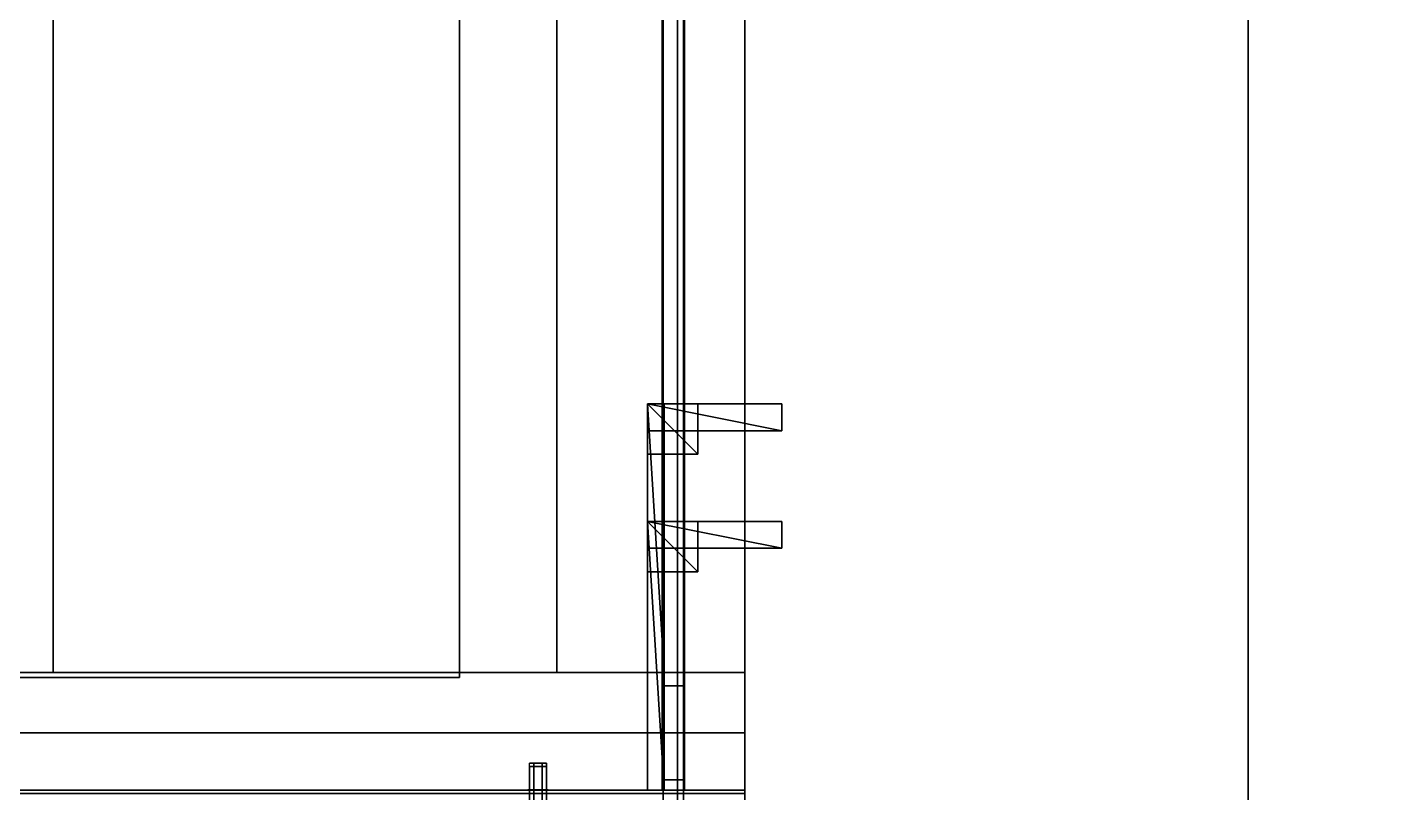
# Model space of a CAD drawing. Extents: x 0 to 4068, y -4475 to 0.
# Drawn here: x 1939.2 to 2343.7, y -2110.3 to -1882.3 of the extents above; entities that cross this region are included whole.
import ezdxf

# ---------------------------------------------------------------- set-up
doc = ezdxf.new("R2010")
doc.units = 0
for name, color, linetype in [('LAYER0', 7, 'CONTINUOUS'), ('LAYER11', 7, 'CONTINUOUS'), ('LAYER12', 7, 'CONTINUOUS'), ('LAYER15', 7, 'CONTINUOUS'), ('LAYER152', 7, 'CONTINUOUS'), ('LAYER153', 7, 'CONTINUOUS'), ('LAYER154', 7, 'CONTINUOUS'), ('LAYER156', 7, 'CONTINUOUS'), ('LAYER157', 7, 'CONTINUOUS'), ('LAYER17', 7, 'CONTINUOUS'), ('LAYER18', 45, 'CONTINUOUS'), ('LAYER19', 45, 'CONTINUOUS'), ('LAYER20', 45, 'CONTINUOUS'), ('LAYER21', 45, 'CONTINUOUS'), ('LAYER219', 19, 'CONTINUOUS'), ('LAYER22', 45, 'CONTINUOUS'), ('LAYER23', 45, 'CONTINUOUS'), ('LAYER24', 2, 'CONTINUOUS'), ('LAYER25', 37, 'CONTINUOUS'), ('LAYER26', 37, 'CONTINUOUS'), ('LAYER27', 37, 'CONTINUOUS'), ('LAYER28', 37, 'CONTINUOUS'), ('LAYER29', 37, 'CONTINUOUS'), ('LAYER30', 37, 'CONTINUOUS'), ('LAYER31', 45, 'CONTINUOUS'), ('LAYER34', 45, 'CONTINUOUS'), ('LAYER35', 45, 'CONTINUOUS'), ('LAYER36', 45, 'CONTINUOUS'), ('LAYER37', 45, 'CONTINUOUS'), ('LAYER38', 45, 'CONTINUOUS'), ('LAYER39', 45, 'CONTINUOUS'), ('LAYER40', 45, 'CONTINUOUS'), ('LAYER41', 45, 'CONTINUOUS'), ('LAYER42', 45, 'CONTINUOUS'), ('LAYER43', 45, 'CONTINUOUS'), ('LAYER44', 45, 'CONTINUOUS'), ('LAYER46', 45, 'CONTINUOUS'), ('LAYER47', 45, 'CONTINUOUS'), ('LAYER48', 45, 'CONTINUOUS'), ('LAYER49', 45, 'CONTINUOUS'), ('LAYER5', 7, 'CONTINUOUS'), ('LAYER52', 45, 'CONTINUOUS'), ('LAYER53', 45, 'CONTINUOUS'), ('LAYER54', 45, 'CONTINUOUS'), ('LAYER55', 254, 'CONTINUOUS'), ('LAYER6', 7, 'CONTINUOUS'), ('LAYER7', 7, 'CONTINUOUS'), ('LAYER9', 7, 'CONTINUOUS')]:
    doc.layers.add(name, color=color, linetype=linetype)

msp = doc.modelspace()

# ---------------------------------------------------------------- linework, layer by layer
at = {"layer": 'LAYER0', "invisible_edges": 1}
for points in [[(4068, 0), (0, -4475), (0, 0), (4068, 0)], [(0, -4475), (4068, 0), (4068, -4475), (0, -4475)]]:
    msp.add_3dface(points, dxfattribs=at)
at = {"layer": 'LAYER11', "invisible_edges": 1}
for points in [[(2153, -150, 2415), (2303, -2754, 2415), (2303, 0, 2415), (2153, -150, 2415)], [(2303, -2754, 2415), (2153, -150, 2415), (2153, -2886, 2415), (2303, -2754, 2415)]]:
    msp.add_3dface(points, dxfattribs=at)
at = {"layer": 'LAYER12'}
for points, invisible_edges in [([(2153, -2886, 873), (2068, -2076, 873), (2153, -150, 873), (2153, -2886, 873)], 3), ([(2068, -1329, 873), (2153, -150, 873), (2068, -2076, 873), (2068, -1329, 873)], 3), ([(2133, -170, 927), (2153, -150, 927), (2133, -2886, 927), (2133, -170, 927)], 3), ([(2133, -2886, 927), (2153, -150, 927), (2153, -2886, 927), (2133, -2886, 927)], 1), ([(1567, -2886, 873), (1627.02, -2076, 873), (2153, -2886, 873), (1567, -2886, 873)], 3), ([(2153, -2886, 873), (1627.02, -2076, 873), (2068, -2076, 873), (2153, -2886, 873)], 5)]:
    msp.add_3dface(points, dxfattribs=dict(at, invisible_edges=invisible_edges))
at = {"layer": 'LAYER15', "invisible_edges": 1}
for points in [[(2153, -150, 873), (2153, -2886, 927), (2153, -2886, 873), (2153, -150, 873)], [(2153, -2886, 927), (2153, -150, 873), (2153, -150, 927), (2153, -2886, 927)], [(2153, -150, 927), (2153, -2886, 1007), (2153, -2886, 927), (2153, -150, 927)], [(2153, -2886, 1007), (2153, -150, 927), (2153, -150, 1007), (2153, -2886, 1007)]]:
    msp.add_3dface(points, dxfattribs=at)
at = {"layer": 'LAYER152', "invisible_edges": 1}
for points in [[(2097, -1330.5, 233), (1947, -2074.5, 233), (2097, -2074.5, 233), (2097, -1330.5, 233)], [(1947, -2074.5, 233), (2097, -1330.5, 233), (1947, -1330.5, 233), (1947, -2074.5, 233)], [(2097, -1330.5, 215), (1947, -2074.5, 215), (2097, -2074.5, 215), (2097, -1330.5, 215)], [(1947, -2074.5, 215), (2097, -1330.5, 215), (1947, -1330.5, 215), (1947, -2074.5, 215)], [(2097, -1330.5, 251), (1947, -2074.5, 251), (2097, -2074.5, 251), (2097, -1330.5, 251)], [(1947, -2074.5, 251), (2097, -1330.5, 251), (1947, -1330.5, 251), (1947, -2074.5, 251)]]:
    msp.add_3dface(points, dxfattribs=at)
at = {"layer": 'LAYER153', "invisible_edges": 1}
for points in [[(2097, -2074.5, 215), (1947, -2074.5, 233), (1947, -2074.5, 215), (2097, -2074.5, 215)], [(1947, -2074.5, 233), (2097, -2074.5, 215), (2097, -2074.5, 233), (1947, -2074.5, 233)], [(2097, -2074.5, 197), (1947, -2074.5, 215), (1947, -2074.5, 197), (2097, -2074.5, 197)], [(1947, -2074.5, 215), (2097, -2074.5, 197), (2097, -2074.5, 215), (1947, -2074.5, 215)], [(2097, -2074.5, 233), (1947, -2074.5, 251), (1947, -2074.5, 233), (2097, -2074.5, 233)], [(1947, -2074.5, 251), (2097, -2074.5, 233), (2097, -2074.5, 251), (1947, -2074.5, 251)]]:
    msp.add_3dface(points, dxfattribs=at)
at = {"layer": 'LAYER154', "invisible_edges": 1}
for points in [[(1947, -1330.5, 215), (1947, -2074.5, 233), (1947, -1330.5, 233), (1947, -1330.5, 215)], [(1947, -2074.5, 233), (1947, -1330.5, 215), (1947, -2074.5, 215), (1947, -2074.5, 233)], [(1947, -1330.5, 197), (1947, -2074.5, 215), (1947, -1330.5, 215), (1947, -1330.5, 197)], [(1947, -2074.5, 215), (1947, -1330.5, 197), (1947, -2074.5, 197), (1947, -2074.5, 215)], [(1947, -1330.5, 233), (1947, -2074.5, 251), (1947, -1330.5, 251), (1947, -1330.5, 233)], [(1947, -2074.5, 251), (1947, -1330.5, 233), (1947, -2074.5, 233), (1947, -2074.5, 251)]]:
    msp.add_3dface(points, dxfattribs=at)
at = {"layer": 'LAYER156', "invisible_edges": 1}
for points in [[(2097, -2074.5, 215), (2097, -1330.5, 233), (2097, -2074.5, 233), (2097, -2074.5, 215)], [(2097, -1330.5, 233), (2097, -2074.5, 215), (2097, -1330.5, 215), (2097, -1330.5, 233)], [(2097, -2074.5, 197), (2097, -1330.5, 215), (2097, -2074.5, 215), (2097, -2074.5, 197)], [(2097, -1330.5, 215), (2097, -2074.5, 197), (2097, -1330.5, 197), (2097, -1330.5, 215)], [(2097, -2074.5, 233), (2097, -1330.5, 251), (2097, -2074.5, 251), (2097, -2074.5, 233)], [(2097, -1330.5, 251), (2097, -2074.5, 233), (2097, -1330.5, 233), (2097, -1330.5, 251)]]:
    msp.add_3dface(points, dxfattribs=at)
at = {"layer": 'LAYER157', "invisible_edges": 1}
for points in [[(1947, -1330.5, 215), (2097, -2074.5, 215), (1947, -2074.5, 215), (1947, -1330.5, 215)], [(2097, -2074.5, 215), (1947, -1330.5, 215), (2097, -1330.5, 215), (2097, -2074.5, 215)], [(1947, -1330.5, 197), (2097, -2074.5, 197), (1947, -2074.5, 197), (1947, -1330.5, 197)], [(2097, -2074.5, 197), (1947, -1330.5, 197), (2097, -1330.5, 197), (2097, -2074.5, 197)], [(1947, -1330.5, 233), (2097, -2074.5, 233), (1947, -2074.5, 233), (1947, -1330.5, 233)], [(2097, -2074.5, 233), (1947, -1330.5, 233), (2097, -1330.5, 233), (2097, -2074.5, 233)]]:
    msp.add_3dface(points, dxfattribs=at)
at = {"layer": 'LAYER17'}
for points, invisible_edges in [([(2153, -150, 927), (2133, -170, 927), (2153, -2886, 927), (2153, -150, 927)], 3), ([(2153, -150, 1007), (2133, -170, 1007), (2153, -2886, 1007), (2153, -150, 1007)], 3), ([(2133, -753, 927), (2153, -2886, 927), (2133, -170, 927), (2133, -753, 927)], 3), ([(2153, -2886, 1007), (2133, -170, 1007), (2133, -2886, 1007), (2153, -2886, 1007)], 1), ([(2068, -1329, 927), (2153, -2886, 927), (2133, -753, 927), (2068, -1329, 927)], 7), ([(2068, -2076, 927), (2153, -2886, 927), (2068, -1329, 927), (2068, -2076, 927)], 3), ([(1627.02, -2076, 927), (1567, -2886, 927), (2153, -2886, 927), (1627.02, -2076, 927)], 5), ([(1627.02, -2076, 927), (2153, -2886, 927), (2068, -2076, 927), (1627.02, -2076, 927)], 3)]:
    msp.add_3dface(points, dxfattribs=dict(at, invisible_edges=invisible_edges))
at = {"layer": 'LAYER18', "invisible_edges": 1}
for points in [[(2153, -2109.5, 2346), (2153, -1295.5, 2226), (2153, -1295.5, 2346), (2153, -2109.5, 2346)], [(2153, -1295.5, 2226), (2153, -2109.5, 2346), (2153, -2109.5, 2226), (2153, -1295.5, 2226)], [(2153, -1330.5, 752.5), (2153, -2074.5, 872.5), (2153, -2074.5, 752.5), (2153, -1330.5, 752.5)], [(2153, -2074.5, 872.5), (2153, -1330.5, 752.5), (2153, -1330.5, 872.5), (2153, -2074.5, 872.5)]]:
    msp.add_3dface(points, dxfattribs=at)
at = {"layer": 'LAYER19', "invisible_edges": 1}
for points in [[(2135, -2074.5, 752.5), (2153, -2074.5, 872.5), (2135, -2074.5, 872.5), (2135, -2074.5, 752.5)], [(2153, -2074.5, 872.5), (2135, -2074.5, 752.5), (2153, -2074.5, 752.5), (2153, -2074.5, 872.5)]]:
    msp.add_3dface(points, dxfattribs=at)
at = {"layer": 'LAYER20', "invisible_edges": 1}
for points in [[(2135, -2109.5, 2226), (2153, -1295.5, 2226), (2153, -2109.5, 2226), (2135, -2109.5, 2226)], [(2153, -1295.5, 2226), (2135, -2109.5, 2226), (2135, -1295.5, 2226), (2153, -1295.5, 2226)], [(2135, -1330.5, 872.5), (2153, -2074.5, 872.5), (2153, -1330.5, 872.5), (2135, -1330.5, 872.5)], [(2153, -2074.5, 872.5), (2135, -1330.5, 872.5), (2135, -2074.5, 872.5), (2153, -2074.5, 872.5)]]:
    msp.add_3dface(points, dxfattribs=at)
at = {"layer": 'LAYER21', "invisible_edges": 1}
for points in [[(2153, -2109.5, 2346), (2135, -2109.5, 2226), (2153, -2109.5, 2226), (2153, -2109.5, 2346)], [(2135, -2109.5, 2226), (2153, -2109.5, 2346), (2135, -2109.5, 2346), (2135, -2109.5, 2226)]]:
    msp.add_3dface(points, dxfattribs=at)
at = {"layer": 'LAYER219', "invisible_edges": 1}
for points in [[(2133, -170, 1007), (2133, -2886, 927), (2133, -2886, 1007), (2133, -170, 1007)], [(2133, -2886, 927), (2133, -170, 1007), (2133, -170, 927), (2133, -2886, 927)]]:
    msp.add_3dface(points, dxfattribs=at)
at = {"layer": 'LAYER22', "invisible_edges": 1}
for points in [[(2135, -1295.5, 2346), (2153, -2109.5, 2346), (2153, -1295.5, 2346), (2135, -1295.5, 2346)], [(2153, -2109.5, 2346), (2135, -1295.5, 2346), (2135, -2109.5, 2346), (2153, -2109.5, 2346)], [(2135, -2074.5, 752.5), (2153, -1330.5, 752.5), (2153, -2074.5, 752.5), (2135, -2074.5, 752.5)], [(2153, -1330.5, 752.5), (2135, -2074.5, 752.5), (2135, -1330.5, 752.5), (2153, -1330.5, 752.5)]]:
    msp.add_3dface(points, dxfattribs=at)
at = {"layer": 'LAYER23', "invisible_edges": 1}
for points in [[(2135, -2109.5, 2226), (2135, -1295.5, 2346), (2135, -1295.5, 2226), (2135, -2109.5, 2226)], [(2135, -1295.5, 2346), (2135, -2109.5, 2226), (2135, -2109.5, 2346), (2135, -1295.5, 2346)], [(2135, -1330.5, 872.5), (2135, -2074.5, 752.5), (2135, -2074.5, 872.5), (2135, -1330.5, 872.5)], [(2135, -2074.5, 752.5), (2135, -1330.5, 872.5), (2135, -1330.5, 752.5), (2135, -2074.5, 752.5)]]:
    msp.add_3dface(points, dxfattribs=at)
at = {"layer": 'LAYER24'}
for points in [[(2124, -2074.5, 832), (2129, -2074.5, 832), (2124, -1994.5, 832), (2124, -2074.5, 832)], [(2124, -1994.5, 832), (2129, -2074.5, 832), (2129, -1994.5, 832), (2124, -1994.5, 832)], [(2124, -1994.5, 832), (2129, -1994.5, 832), (2124, -1994.5, 809), (2124, -1994.5, 832)], [(2124, -1994.5, 809), (2129, -1994.5, 832), (2129, -1994.5, 809), (2124, -1994.5, 809)], [(2124, -2074.5, 832), (2124, -1994.5, 832), (2124, -2074.5, 809), (2124, -2074.5, 832)], [(2124, -2074.5, 809), (2124, -1994.5, 832), (2124, -1994.5, 809), (2124, -2074.5, 809)], [(2124, -2074.5, 809), (2124, -1994.5, 809), (2129, -2074.5, 809), (2124, -2074.5, 809)], [(2129, -2074.5, 809), (2124, -1994.5, 809), (2129, -1994.5, 809), (2129, -2074.5, 809)], [(2124, -2009.5, 832), (2139, -2009.5, 832), (2124, -1994.5, 832), (2124, -2009.5, 832)], [(2124, -1994.5, 832), (2139, -2009.5, 832), (2139, -1994.5, 832), (2124, -1994.5, 832)], [(2124, -1994.5, 832), (2139, -1994.5, 832), (2124, -1994.5, 817), (2124, -1994.5, 832)], [(2124, -1994.5, 817), (2139, -1994.5, 832), (2139, -1994.5, 817), (2124, -1994.5, 817)], [(2124, -2009.5, 832), (2124, -1994.5, 832), (2124, -2009.5, 817), (2124, -2009.5, 832)], [(2124, -2009.5, 817), (2124, -1994.5, 832), (2124, -1994.5, 817), (2124, -2009.5, 817)], [(2124, -2009.5, 817), (2124, -1994.5, 817), (2139, -2009.5, 817), (2124, -2009.5, 817)], [(2139, -2009.5, 817), (2124, -1994.5, 817), (2139, -1994.5, 817), (2139, -2009.5, 817)], [(2124, -2009.5, 832), (2139, -2009.5, 832), (2124, -1994.5, 832), (2124, -2009.5, 832)], [(2124, -1994.5, 832), (2139, -2009.5, 832), (2139, -1994.5, 832), (2124, -1994.5, 832)], [(2124, -1994.5, 832), (2139, -1994.5, 832), (2124, -1994.5, 817), (2124, -1994.5, 832)], [(2124, -1994.5, 817), (2139, -1994.5, 832), (2139, -1994.5, 817), (2124, -1994.5, 817)], [(2124, -2009.5, 832), (2124, -1994.5, 832), (2124, -2009.5, 817), (2124, -2009.5, 832)], [(2124, -2009.5, 817), (2124, -1994.5, 832), (2124, -1994.5, 817), (2124, -2009.5, 817)], [(2124, -2009.5, 817), (2124, -1994.5, 817), (2139, -2009.5, 817), (2124, -2009.5, 817)], [(2139, -2009.5, 817), (2124, -1994.5, 817), (2139, -1994.5, 817), (2139, -2009.5, 817)], [(2124, -2009.5, 832), (2139, -2009.5, 832), (2124, -1994.5, 832), (2124, -2009.5, 832)], [(2124, -1994.5, 832), (2139, -2009.5, 832), (2139, -1994.5, 832), (2124, -1994.5, 832)], [(2124, -1994.5, 832), (2139, -1994.5, 832), (2124, -1994.5, 817), (2124, -1994.5, 832)], [(2124, -1994.5, 817), (2139, -1994.5, 832), (2139, -1994.5, 817), (2124, -1994.5, 817)], [(2124, -2009.5, 832), (2124, -1994.5, 832), (2124, -2009.5, 817), (2124, -2009.5, 832)], [(2124, -2009.5, 817), (2124, -1994.5, 832), (2124, -1994.5, 817), (2124, -2009.5, 817)], [(2124, -2009.5, 817), (2124, -1994.5, 817), (2139, -2009.5, 817), (2124, -2009.5, 817)], [(2139, -2009.5, 817), (2124, -1994.5, 817), (2139, -1994.5, 817), (2139, -2009.5, 817)], [(2124, -2009.5, 832), (2139, -2009.5, 832), (2124, -1994.5, 832), (2124, -2009.5, 832)], [(2124, -1994.5, 832), (2139, -2009.5, 832), (2139, -1994.5, 832), (2124, -1994.5, 832)], [(2124, -1994.5, 832), (2139, -1994.5, 832), (2124, -1994.5, 817), (2124, -1994.5, 832)], [(2124, -1994.5, 817), (2139, -1994.5, 832), (2139, -1994.5, 817), (2124, -1994.5, 817)], [(2124, -2009.5, 832), (2124, -1994.5, 832), (2124, -2009.5, 817), (2124, -2009.5, 832)], [(2124, -2009.5, 817), (2124, -1994.5, 832), (2124, -1994.5, 817), (2124, -2009.5, 817)], [(2124, -2009.5, 817), (2124, -1994.5, 817), (2139, -2009.5, 817), (2124, -2009.5, 817)], [(2139, -2009.5, 817), (2124, -1994.5, 817), (2139, -1994.5, 817), (2139, -2009.5, 817)], [(2124, -2002.5, 832), (2164, -2002.5, 832), (2124, -1994.5, 832), (2124, -2002.5, 832)], [(2124, -1994.5, 832), (2164, -2002.5, 832), (2164, -1994.5, 832), (2124, -1994.5, 832)], [(2124, -1994.5, 832), (2164, -1994.5, 832), (2124, -1994.5, 824), (2124, -1994.5, 832)], [(2124, -1994.5, 824), (2164, -1994.5, 832), (2164, -1994.5, 824), (2124, -1994.5, 824)], [(2124, -2002.5, 832), (2124, -1994.5, 832), (2124, -2002.5, 824), (2124, -2002.5, 832)], [(2124, -2002.5, 824), (2124, -1994.5, 832), (2124, -1994.5, 824), (2124, -2002.5, 824)], [(2124, -2002.5, 824), (2124, -1994.5, 824), (2164, -2002.5, 824), (2124, -2002.5, 824)], [(2164, -2002.5, 824), (2124, -1994.5, 824), (2164, -1994.5, 824), (2164, -2002.5, 824)], [(2124, -2074.5, 832), (2129, -2074.5, 832), (2124, -1994.5, 832), (2124, -2074.5, 832)], [(2124, -1994.5, 832), (2129, -2074.5, 832), (2129, -1994.5, 832), (2124, -1994.5, 832)], [(2124, -1994.5, 832), (2129, -1994.5, 832), (2124, -1994.5, 816), (2124, -1994.5, 832)], [(2124, -1994.5, 816), (2129, -1994.5, 832), (2129, -1994.5, 816), (2124, -1994.5, 816)], [(2124, -2074.5, 832), (2124, -1994.5, 832), (2124, -2074.5, 816), (2124, -2074.5, 832)], [(2124, -2074.5, 816), (2124, -1994.5, 832), (2124, -1994.5, 816), (2124, -2074.5, 816)], [(2124, -2074.5, 816), (2124, -1994.5, 816), (2129, -2074.5, 816), (2124, -2074.5, 816)], [(2129, -2074.5, 816), (2124, -1994.5, 816), (2129, -1994.5, 816), (2129, -2074.5, 816)], [(2129, -2074.5, 809), (2129, -1994.5, 809), (2129, -2074.5, 832), (2129, -2074.5, 809)], [(2129, -2074.5, 832), (2129, -1994.5, 809), (2129, -1994.5, 832), (2129, -2074.5, 832)], [(2129, -2074.5, 816), (2129, -1994.5, 816), (2129, -2074.5, 832), (2129, -2074.5, 816)], [(2129, -2074.5, 832), (2129, -1994.5, 816), (2129, -1994.5, 832), (2129, -2074.5, 832)], [(2139, -2009.5, 817), (2139, -1994.5, 817), (2139, -2009.5, 832), (2139, -2009.5, 817)], [(2139, -2009.5, 832), (2139, -1994.5, 817), (2139, -1994.5, 832), (2139, -2009.5, 832)], [(2139, -2009.5, 817), (2139, -1994.5, 817), (2139, -2009.5, 832), (2139, -2009.5, 817)], [(2139, -2009.5, 832), (2139, -1994.5, 817), (2139, -1994.5, 832), (2139, -2009.5, 832)], [(2139, -2009.5, 817), (2139, -1994.5, 817), (2139, -2009.5, 832), (2139, -2009.5, 817)], [(2139, -2009.5, 832), (2139, -1994.5, 817), (2139, -1994.5, 832), (2139, -2009.5, 832)], [(2139, -2009.5, 817), (2139, -1994.5, 817), (2139, -2009.5, 832), (2139, -2009.5, 817)], [(2139, -2009.5, 832), (2139, -1994.5, 817), (2139, -1994.5, 832), (2139, -2009.5, 832)], [(2164, -2002.5, 824), (2164, -1994.5, 824), (2164, -2002.5, 832), (2164, -2002.5, 824)], [(2164, -2002.5, 832), (2164, -1994.5, 824), (2164, -1994.5, 832), (2164, -2002.5, 832)], [(2124, -2002.5, 824), (2164, -2002.5, 824), (2124, -2002.5, 832), (2124, -2002.5, 824)], [(2124, -2002.5, 832), (2164, -2002.5, 824), (2164, -2002.5, 832), (2124, -2002.5, 832)], [(2124, -2009.5, 817), (2139, -2009.5, 817), (2124, -2009.5, 832), (2124, -2009.5, 817)], [(2124, -2009.5, 832), (2139, -2009.5, 817), (2139, -2009.5, 832), (2124, -2009.5, 832)], [(2124, -2009.5, 817), (2139, -2009.5, 817), (2124, -2009.5, 832), (2124, -2009.5, 817)], [(2124, -2009.5, 832), (2139, -2009.5, 817), (2139, -2009.5, 832), (2124, -2009.5, 832)], [(2124, -2009.5, 817), (2139, -2009.5, 817), (2124, -2009.5, 832), (2124, -2009.5, 817)], [(2124, -2009.5, 832), (2139, -2009.5, 817), (2139, -2009.5, 832), (2124, -2009.5, 832)], [(2124, -2009.5, 817), (2139, -2009.5, 817), (2124, -2009.5, 832), (2124, -2009.5, 817)], [(2124, -2009.5, 832), (2139, -2009.5, 817), (2139, -2009.5, 832), (2124, -2009.5, 832)], [(2124, -2109.5, 2323), (2129, -2109.5, 2323), (2124, -2029.5, 2323), (2124, -2109.5, 2323)], [(2124, -2029.5, 2323), (2129, -2109.5, 2323), (2129, -2029.5, 2323), (2124, -2029.5, 2323)], [(2124, -2029.5, 2323), (2129, -2029.5, 2323), (2124, -2029.5, 2300), (2124, -2029.5, 2323)], [(2124, -2029.5, 2300), (2129, -2029.5, 2323), (2129, -2029.5, 2300), (2124, -2029.5, 2300)], [(2124, -2109.5, 2323), (2124, -2029.5, 2323), (2124, -2109.5, 2300), (2124, -2109.5, 2323)], [(2124, -2109.5, 2300), (2124, -2029.5, 2323), (2124, -2029.5, 2300), (2124, -2109.5, 2300)], [(2124, -2109.5, 2300), (2124, -2029.5, 2300), (2129, -2109.5, 2300), (2124, -2109.5, 2300)], [(2129, -2109.5, 2300), (2124, -2029.5, 2300), (2129, -2029.5, 2300), (2129, -2109.5, 2300)], [(2124, -2044.5, 2323), (2139, -2044.5, 2323), (2124, -2029.5, 2323), (2124, -2044.5, 2323)], [(2124, -2029.5, 2323), (2139, -2044.5, 2323), (2139, -2029.5, 2323), (2124, -2029.5, 2323)], [(2124, -2029.5, 2323), (2139, -2029.5, 2323), (2124, -2029.5, 2308), (2124, -2029.5, 2323)], [(2124, -2029.5, 2308), (2139, -2029.5, 2323), (2139, -2029.5, 2308), (2124, -2029.5, 2308)], [(2124, -2044.5, 2323), (2124, -2029.5, 2323), (2124, -2044.5, 2308), (2124, -2044.5, 2323)], [(2124, -2044.5, 2308), (2124, -2029.5, 2323), (2124, -2029.5, 2308), (2124, -2044.5, 2308)], [(2124, -2044.5, 2308), (2124, -2029.5, 2308), (2139, -2044.5, 2308), (2124, -2044.5, 2308)], [(2139, -2044.5, 2308), (2124, -2029.5, 2308), (2139, -2029.5, 2308), (2139, -2044.5, 2308)], [(2124, -2044.5, 2323), (2139, -2044.5, 2323), (2124, -2029.5, 2323), (2124, -2044.5, 2323)], [(2124, -2029.5, 2323), (2139, -2044.5, 2323), (2139, -2029.5, 2323), (2124, -2029.5, 2323)], [(2124, -2029.5, 2323), (2139, -2029.5, 2323), (2124, -2029.5, 2308), (2124, -2029.5, 2323)], [(2124, -2029.5, 2308), (2139, -2029.5, 2323), (2139, -2029.5, 2308), (2124, -2029.5, 2308)], [(2124, -2044.5, 2323), (2124, -2029.5, 2323), (2124, -2044.5, 2308), (2124, -2044.5, 2323)], [(2124, -2044.5, 2308), (2124, -2029.5, 2323), (2124, -2029.5, 2308), (2124, -2044.5, 2308)], [(2124, -2044.5, 2308), (2124, -2029.5, 2308), (2139, -2044.5, 2308), (2124, -2044.5, 2308)], [(2139, -2044.5, 2308), (2124, -2029.5, 2308), (2139, -2029.5, 2308), (2139, -2044.5, 2308)], [(2124, -2044.5, 2323), (2139, -2044.5, 2323), (2124, -2029.5, 2323), (2124, -2044.5, 2323)], [(2124, -2029.5, 2323), (2139, -2044.5, 2323), (2139, -2029.5, 2323), (2124, -2029.5, 2323)], [(2124, -2029.5, 2323), (2139, -2029.5, 2323), (2124, -2029.5, 2308), (2124, -2029.5, 2323)], [(2124, -2029.5, 2308), (2139, -2029.5, 2323), (2139, -2029.5, 2308), (2124, -2029.5, 2308)], [(2124, -2044.5, 2323), (2124, -2029.5, 2323), (2124, -2044.5, 2308), (2124, -2044.5, 2323)], [(2124, -2044.5, 2308), (2124, -2029.5, 2323), (2124, -2029.5, 2308), (2124, -2044.5, 2308)], [(2124, -2044.5, 2308), (2124, -2029.5, 2308), (2139, -2044.5, 2308), (2124, -2044.5, 2308)], [(2139, -2044.5, 2308), (2124, -2029.5, 2308), (2139, -2029.5, 2308), (2139, -2044.5, 2308)], [(2124, -2044.5, 2323), (2139, -2044.5, 2323), (2124, -2029.5, 2323), (2124, -2044.5, 2323)], [(2124, -2029.5, 2323), (2139, -2044.5, 2323), (2139, -2029.5, 2323), (2124, -2029.5, 2323)], [(2124, -2029.5, 2323), (2139, -2029.5, 2323), (2124, -2029.5, 2308), (2124, -2029.5, 2323)], [(2124, -2029.5, 2308), (2139, -2029.5, 2323), (2139, -2029.5, 2308), (2124, -2029.5, 2308)], [(2124, -2044.5, 2323), (2124, -2029.5, 2323), (2124, -2044.5, 2308), (2124, -2044.5, 2323)], [(2124, -2044.5, 2308), (2124, -2029.5, 2323), (2124, -2029.5, 2308), (2124, -2044.5, 2308)], [(2124, -2044.5, 2308), (2124, -2029.5, 2308), (2139, -2044.5, 2308), (2124, -2044.5, 2308)], [(2139, -2044.5, 2308), (2124, -2029.5, 2308), (2139, -2029.5, 2308), (2139, -2044.5, 2308)], [(2124, -2037.5, 2323), (2164, -2037.5, 2323), (2124, -2029.5, 2323), (2124, -2037.5, 2323)], [(2124, -2029.5, 2323), (2164, -2037.5, 2323), (2164, -2029.5, 2323), (2124, -2029.5, 2323)], [(2124, -2029.5, 2323), (2164, -2029.5, 2323), (2124, -2029.5, 2315), (2124, -2029.5, 2323)], [(2124, -2029.5, 2315), (2164, -2029.5, 2323), (2164, -2029.5, 2315), (2124, -2029.5, 2315)], [(2124, -2037.5, 2323), (2124, -2029.5, 2323), (2124, -2037.5, 2315), (2124, -2037.5, 2323)], [(2124, -2037.5, 2315), (2124, -2029.5, 2323), (2124, -2029.5, 2315), (2124, -2037.5, 2315)], [(2124, -2037.5, 2315), (2124, -2029.5, 2315), (2164, -2037.5, 2315), (2124, -2037.5, 2315)], [(2164, -2037.5, 2315), (2124, -2029.5, 2315), (2164, -2029.5, 2315), (2164, -2037.5, 2315)], [(2124, -2109.5, 2323), (2129, -2109.5, 2323), (2124, -2029.5, 2323), (2124, -2109.5, 2323)], [(2124, -2029.5, 2323), (2129, -2109.5, 2323), (2129, -2029.5, 2323), (2124, -2029.5, 2323)], [(2124, -2029.5, 2323), (2129, -2029.5, 2323), (2124, -2029.5, 2307), (2124, -2029.5, 2323)], [(2124, -2029.5, 2307), (2129, -2029.5, 2323), (2129, -2029.5, 2307), (2124, -2029.5, 2307)], [(2124, -2109.5, 2323), (2124, -2029.5, 2323), (2124, -2109.5, 2307), (2124, -2109.5, 2323)], [(2124, -2109.5, 2307), (2124, -2029.5, 2323), (2124, -2029.5, 2307), (2124, -2109.5, 2307)], [(2124, -2109.5, 2307), (2124, -2029.5, 2307), (2129, -2109.5, 2307), (2124, -2109.5, 2307)], [(2129, -2109.5, 2307), (2124, -2029.5, 2307), (2129, -2029.5, 2307), (2129, -2109.5, 2307)], [(2129, -2109.5, 2300), (2129, -2029.5, 2300), (2129, -2109.5, 2323), (2129, -2109.5, 2300)], [(2129, -2109.5, 2323), (2129, -2029.5, 2300), (2129, -2029.5, 2323), (2129, -2109.5, 2323)], [(2129, -2109.5, 2307), (2129, -2029.5, 2307), (2129, -2109.5, 2323), (2129, -2109.5, 2307)], [(2129, -2109.5, 2323), (2129, -2029.5, 2307), (2129, -2029.5, 2323), (2129, -2109.5, 2323)], [(2139, -2044.5, 2308), (2139, -2029.5, 2308), (2139, -2044.5, 2323), (2139, -2044.5, 2308)], [(2139, -2044.5, 2323), (2139, -2029.5, 2308), (2139, -2029.5, 2323), (2139, -2044.5, 2323)], [(2139, -2044.5, 2308), (2139, -2029.5, 2308), (2139, -2044.5, 2323), (2139, -2044.5, 2308)], [(2139, -2044.5, 2323), (2139, -2029.5, 2308), (2139, -2029.5, 2323), (2139, -2044.5, 2323)], [(2139, -2044.5, 2308), (2139, -2029.5, 2308), (2139, -2044.5, 2323), (2139, -2044.5, 2308)], [(2139, -2044.5, 2323), (2139, -2029.5, 2308), (2139, -2029.5, 2323), (2139, -2044.5, 2323)], [(2139, -2044.5, 2308), (2139, -2029.5, 2308), (2139, -2044.5, 2323), (2139, -2044.5, 2308)], [(2139, -2044.5, 2323), (2139, -2029.5, 2308), (2139, -2029.5, 2323), (2139, -2044.5, 2323)], [(2164, -2037.5, 2315), (2164, -2029.5, 2315), (2164, -2037.5, 2323), (2164, -2037.5, 2315)], [(2164, -2037.5, 2323), (2164, -2029.5, 2315), (2164, -2029.5, 2323), (2164, -2037.5, 2323)], [(2124, -2037.5, 2315), (2164, -2037.5, 2315), (2124, -2037.5, 2323), (2124, -2037.5, 2315)], [(2124, -2037.5, 2323), (2164, -2037.5, 2315), (2164, -2037.5, 2323), (2124, -2037.5, 2323)], [(2124, -2044.5, 2308), (2139, -2044.5, 2308), (2124, -2044.5, 2323), (2124, -2044.5, 2308)], [(2124, -2044.5, 2323), (2139, -2044.5, 2308), (2139, -2044.5, 2323), (2124, -2044.5, 2323)], [(2124, -2044.5, 2308), (2139, -2044.5, 2308), (2124, -2044.5, 2323), (2124, -2044.5, 2308)], [(2124, -2044.5, 2323), (2139, -2044.5, 2308), (2139, -2044.5, 2323), (2124, -2044.5, 2323)], [(2124, -2044.5, 2308), (2139, -2044.5, 2308), (2124, -2044.5, 2323), (2124, -2044.5, 2308)], [(2124, -2044.5, 2323), (2139, -2044.5, 2308), (2139, -2044.5, 2323), (2124, -2044.5, 2323)], [(2124, -2044.5, 2308), (2139, -2044.5, 2308), (2124, -2044.5, 2323), (2124, -2044.5, 2308)], [(2124, -2044.5, 2323), (2139, -2044.5, 2308), (2139, -2044.5, 2323), (2124, -2044.5, 2323)], [(2124, -2074.5, 809), (2129, -2074.5, 809), (2124, -2074.5, 832), (2124, -2074.5, 809)], [(2124, -2074.5, 832), (2129, -2074.5, 809), (2129, -2074.5, 832), (2124, -2074.5, 832)], [(2124, -2074.5, 816), (2129, -2074.5, 816), (2124, -2074.5, 832), (2124, -2074.5, 816)], [(2124, -2074.5, 832), (2129, -2074.5, 816), (2129, -2074.5, 832), (2124, -2074.5, 832)], [(2124, -2109.5, 2300), (2129, -2109.5, 2300), (2124, -2109.5, 2323), (2124, -2109.5, 2300)], [(2124, -2109.5, 2323), (2129, -2109.5, 2300), (2129, -2109.5, 2323), (2124, -2109.5, 2323)], [(2124, -2109.5, 2307), (2129, -2109.5, 2307), (2124, -2109.5, 2323), (2124, -2109.5, 2307)], [(2124, -2109.5, 2323), (2129, -2109.5, 2307), (2129, -2109.5, 2323), (2124, -2109.5, 2323)]]:
    msp.add_3dface(points, dxfattribs=at)
at = {"layer": 'LAYER25', "invisible_edges": 1}
for points in [[(2124, -1994.5, 809), (2124, -2074.5, 832), (2124, -1994.5, 832), (2124, -1994.5, 809)], [(2124, -2074.5, 832), (2124, -1994.5, 809), (2124, -2074.5, 809), (2124, -2074.5, 832)], [(2124, -2029.5, 2300), (2124, -2109.5, 2323), (2124, -2029.5, 2323), (2124, -2029.5, 2300)], [(2124, -2109.5, 2323), (2124, -2029.5, 2300), (2124, -2109.5, 2300), (2124, -2109.5, 2323)]]:
    msp.add_3dface(points, dxfattribs=at)
at = {"layer": 'LAYER26', "invisible_edges": 1}
for points in [[(2129, -1994.5, 832), (2124, -2074.5, 832), (2129, -2074.5, 832), (2129, -1994.5, 832)], [(2124, -2074.5, 832), (2129, -1994.5, 832), (2124, -1994.5, 832), (2124, -2074.5, 832)], [(2129, -2029.5, 2323), (2124, -2109.5, 2323), (2129, -2109.5, 2323), (2129, -2029.5, 2323)], [(2124, -2109.5, 2323), (2129, -2029.5, 2323), (2124, -2029.5, 2323), (2124, -2109.5, 2323)]]:
    msp.add_3dface(points, dxfattribs=at)
at = {"layer": 'LAYER27', "invisible_edges": 1}
for points in [[(2129, -2074.5, 809), (2124, -2074.5, 832), (2124, -2074.5, 809), (2129, -2074.5, 809)], [(2124, -2074.5, 832), (2129, -2074.5, 809), (2129, -2074.5, 832), (2124, -2074.5, 832)], [(2129, -2109.5, 2300), (2124, -2109.5, 2323), (2124, -2109.5, 2300), (2129, -2109.5, 2300)], [(2124, -2109.5, 2323), (2129, -2109.5, 2300), (2129, -2109.5, 2323), (2124, -2109.5, 2323)]]:
    msp.add_3dface(points, dxfattribs=at)
at = {"layer": 'LAYER28', "invisible_edges": 1}
for points in [[(2124, -1994.5, 809), (2129, -2074.5, 809), (2124, -2074.5, 809), (2124, -1994.5, 809)], [(2129, -2074.5, 809), (2124, -1994.5, 809), (2129, -1994.5, 809), (2129, -2074.5, 809)], [(2124, -2029.5, 2300), (2129, -2109.5, 2300), (2124, -2109.5, 2300), (2124, -2029.5, 2300)], [(2129, -2109.5, 2300), (2124, -2029.5, 2300), (2129, -2029.5, 2300), (2129, -2109.5, 2300)]]:
    msp.add_3dface(points, dxfattribs=at)
at = {"layer": 'LAYER29', "invisible_edges": 1}
for points in [[(2129, -1994.5, 832), (2124, -1994.5, 809), (2124, -1994.5, 832), (2129, -1994.5, 832)], [(2124, -1994.5, 809), (2129, -1994.5, 832), (2129, -1994.5, 809), (2124, -1994.5, 809)], [(2129, -2029.5, 2323), (2124, -2029.5, 2300), (2124, -2029.5, 2323), (2129, -2029.5, 2323)], [(2124, -2029.5, 2300), (2129, -2029.5, 2323), (2129, -2029.5, 2300), (2124, -2029.5, 2300)]]:
    msp.add_3dface(points, dxfattribs=at)
at = {"layer": 'LAYER30', "invisible_edges": 1}
for points in [[(2129, -2074.5, 809), (2129, -1994.5, 832), (2129, -2074.5, 832), (2129, -2074.5, 809)], [(2129, -1994.5, 832), (2129, -2074.5, 809), (2129, -1994.5, 809), (2129, -1994.5, 832)], [(2129, -2109.5, 2300), (2129, -2029.5, 2323), (2129, -2109.5, 2323), (2129, -2109.5, 2300)], [(2129, -2029.5, 2323), (2129, -2109.5, 2300), (2129, -2029.5, 2300), (2129, -2029.5, 2323)]]:
    msp.add_3dface(points, dxfattribs=at)
at = {"layer": 'LAYER31', "invisible_edges": 1}
for points in [[(2153, -1295.5, 2364), (1803, -2109.5, 2364), (2153, -2109.5, 2364), (2153, -1295.5, 2364)], [(1803, -2109.5, 2364), (2153, -1295.5, 2364), (1803, -1295.5, 2364), (1803, -2109.5, 2364)], [(2153, -2109.5, 1706), (1803, -1295.5, 1706), (2153, -1295.5, 1706), (2153, -2109.5, 1706)], [(1803, -1295.5, 1706), (2153, -2109.5, 1706), (1803, -2109.5, 1706), (1803, -1295.5, 1706)], [(2153, -2074.5, 154), (1617, -1330.5, 154), (2153, -1330.5, 154), (2153, -2074.5, 154)], [(1617, -1330.5, 154), (2153, -2074.5, 154), (1617, -2074.5, 154), (1617, -1330.5, 154)]]:
    msp.add_3dface(points, dxfattribs=at)
at = {"layer": 'LAYER34', "invisible_edges": 1}
for points in [[(2153, -2074.5, 154), (1617, -2074.5, 172), (1617, -2074.5, 154), (2153, -2074.5, 154)], [(1617, -2074.5, 172), (2153, -2074.5, 154), (2153, -2074.5, 172), (1617, -2074.5, 172)], [(2153, -2109.5, 2346), (1803, -2109.5, 2364), (1803, -2109.5, 2346), (2153, -2109.5, 2346)], [(1803, -2109.5, 2364), (2153, -2109.5, 2346), (2153, -2109.5, 2364), (1803, -2109.5, 2364)], [(2153, -2109.5, 1706), (1803, -2109.5, 1724), (1803, -2109.5, 1706), (2153, -2109.5, 1706)], [(1803, -2109.5, 1724), (2153, -2109.5, 1706), (2153, -2109.5, 1724), (1803, -2109.5, 1724)]]:
    msp.add_3dface(points, dxfattribs=at)
at = {"layer": 'LAYER35', "invisible_edges": 1}
for points in [[(2153, -2109.5, 2346), (2153, -1295.5, 2364), (2153, -2109.5, 2364), (2153, -2109.5, 2346)], [(2153, -1295.5, 2364), (2153, -2109.5, 2346), (2153, -1295.5, 2346), (2153, -1295.5, 2364)], [(2153, -1295.5, 1724), (2153, -2109.5, 1706), (2153, -1295.5, 1706), (2153, -1295.5, 1724)], [(2153, -2109.5, 1706), (2153, -1295.5, 1724), (2153, -2109.5, 1724), (2153, -2109.5, 1706)], [(2153, -1330.5, 172), (2153, -2074.5, 154), (2153, -1330.5, 154), (2153, -1330.5, 172)], [(2153, -2074.5, 154), (2153, -1330.5, 172), (2153, -2074.5, 172), (2153, -2074.5, 154)]]:
    msp.add_3dface(points, dxfattribs=at)
at = {"layer": 'LAYER36', "invisible_edges": 1}
for points in [[(1803, -1295.5, 2346), (2153, -2109.5, 2346), (1803, -2109.5, 2346), (1803, -1295.5, 2346)], [(2153, -2109.5, 2346), (1803, -1295.5, 2346), (2153, -1295.5, 2346), (2153, -2109.5, 2346)], [(1803, -2109.5, 1724), (2153, -1295.5, 1724), (1803, -1295.5, 1724), (1803, -2109.5, 1724)], [(2153, -1295.5, 1724), (1803, -2109.5, 1724), (2153, -2109.5, 1724), (2153, -1295.5, 1724)], [(1617, -2074.5, 172), (2153, -1330.5, 172), (1617, -1330.5, 172), (1617, -2074.5, 172)], [(2153, -1330.5, 172), (1617, -2074.5, 172), (2153, -2074.5, 172), (2153, -1330.5, 172)]]:
    msp.add_3dface(points, dxfattribs=at)
at = {"layer": 'LAYER37', "invisible_edges": 1}
for points in [[(2134.7, -1291.5, 1720), (2134.7, -2113.5, 2350), (2134.7, -2113.5, 1720), (2134.7, -1291.5, 1720)], [(2134.7, -2113.5, 2350), (2134.7, -1291.5, 1720), (2134.7, -1291.5, 2350), (2134.7, -2113.5, 2350)], [(2134.7, -1326.5, 168), (2134.7, -2078.5, 872.5), (2134.7, -2078.5, 168), (2134.7, -1326.5, 168)], [(2134.7, -2078.5, 872.5), (2134.7, -1326.5, 168), (2134.7, -1326.5, 872.5), (2134.7, -2078.5, 872.5)], [(2134.7, -2106.5, 168), (2134.7, -2378.5, 872.5), (2134.7, -2378.5, 168), (2134.7, -2106.5, 168)], [(2134.7, -2378.5, 872.5), (2134.7, -2106.5, 168), (2134.7, -2106.5, 872.5), (2134.7, -2378.5, 872.5)]]:
    msp.add_3dface(points, dxfattribs=at)
at = {"layer": 'LAYER38', "invisible_edges": 1}
for points in [[(2128.7, -2078.5, 168), (2134.7, -2078.5, 872.5), (2128.7, -2078.5, 872.5), (2128.7, -2078.5, 168)], [(2134.7, -2078.5, 872.5), (2128.7, -2078.5, 168), (2134.7, -2078.5, 168), (2134.7, -2078.5, 872.5)]]:
    msp.add_3dface(points, dxfattribs=at)
at = {"layer": 'LAYER39', "invisible_edges": 1}
for points in [[(2128.7, -1291.5, 2350), (2134.7, -2113.5, 2350), (2134.7, -1291.5, 2350), (2128.7, -1291.5, 2350)], [(2134.7, -2113.5, 2350), (2128.7, -1291.5, 2350), (2128.7, -2113.5, 2350), (2134.7, -2113.5, 2350)], [(2128.7, -1326.5, 872.5), (2134.7, -2078.5, 872.5), (2134.7, -1326.5, 872.5), (2128.7, -1326.5, 872.5)], [(2134.7, -2078.5, 872.5), (2128.7, -1326.5, 872.5), (2128.7, -2078.5, 872.5), (2134.7, -2078.5, 872.5)], [(2128.7, -2106.5, 872.5), (2134.7, -2378.5, 872.5), (2134.7, -2106.5, 872.5), (2128.7, -2106.5, 872.5)], [(2134.7, -2378.5, 872.5), (2128.7, -2106.5, 872.5), (2128.7, -2378.5, 872.5), (2134.7, -2378.5, 872.5)]]:
    msp.add_3dface(points, dxfattribs=at)
at = {"layer": 'LAYER40', "invisible_edges": 1}
for points in [[(2134.7, -2106.5, 168), (2128.7, -2106.5, 872.5), (2134.7, -2106.5, 872.5), (2134.7, -2106.5, 168)], [(2128.7, -2106.5, 872.5), (2134.7, -2106.5, 168), (2128.7, -2106.5, 168), (2128.7, -2106.5, 872.5)]]:
    msp.add_3dface(points, dxfattribs=at)
at = {"layer": 'LAYER41', "invisible_edges": 1}
for points in [[(2128.7, -2113.5, 1720), (2134.7, -1291.5, 1720), (2134.7, -2113.5, 1720), (2128.7, -2113.5, 1720)], [(2134.7, -1291.5, 1720), (2128.7, -2113.5, 1720), (2128.7, -1291.5, 1720), (2134.7, -1291.5, 1720)], [(2128.7, -2078.5, 168), (2134.7, -1326.5, 168), (2134.7, -2078.5, 168), (2128.7, -2078.5, 168)], [(2134.7, -1326.5, 168), (2128.7, -2078.5, 168), (2128.7, -1326.5, 168), (2134.7, -1326.5, 168)], [(2128.7, -2378.5, 168), (2134.7, -2106.5, 168), (2134.7, -2378.5, 168), (2128.7, -2378.5, 168)], [(2134.7, -2106.5, 168), (2128.7, -2378.5, 168), (2128.7, -2106.5, 168), (2134.7, -2106.5, 168)]]:
    msp.add_3dface(points, dxfattribs=at)
at = {"layer": 'LAYER42', "invisible_edges": 1}
for points in [[(2128.7, -1291.5, 2350), (2128.7, -2113.5, 1720), (2128.7, -2113.5, 2350), (2128.7, -1291.5, 2350)], [(2128.7, -2113.5, 1720), (2128.7, -1291.5, 2350), (2128.7, -1291.5, 1720), (2128.7, -2113.5, 1720)], [(2128.7, -1326.5, 872.5), (2128.7, -2078.5, 168), (2128.7, -2078.5, 872.5), (2128.7, -1326.5, 872.5)], [(2128.7, -2078.5, 168), (2128.7, -1326.5, 872.5), (2128.7, -1326.5, 168), (2128.7, -2078.5, 168)], [(2128.7, -2106.5, 872.5), (2128.7, -2378.5, 168), (2128.7, -2378.5, 872.5), (2128.7, -2106.5, 872.5)], [(2128.7, -2378.5, 168), (2128.7, -2106.5, 872.5), (2128.7, -2106.5, 168), (2128.7, -2378.5, 168)]]:
    msp.add_3dface(points, dxfattribs=at)
at = {"layer": 'LAYER43', "invisible_edges": 1}
for points in [[(2153, -2074.5, 153), (1617, -2074.5, 873), (2153, -2074.5, 873), (2153, -2074.5, 153)], [(1617, -2074.5, 873), (2153, -2074.5, 153), (1617, -2074.5, 153), (1617, -2074.5, 873)], [(2153, -2109.5, 1705), (1803, -2109.5, 2365), (2153, -2109.5, 2365), (2153, -2109.5, 1705)], [(1803, -2109.5, 2365), (2153, -2109.5, 1705), (1803, -2109.5, 1705), (1803, -2109.5, 2365)]]:
    msp.add_3dface(points, dxfattribs=at)
at = {"layer": 'LAYER44', "invisible_edges": 1}
for points in [[(2153, -2074.5, 153), (1617, -2092.5, 153), (1617, -2074.5, 153), (2153, -2074.5, 153)], [(1617, -2092.5, 153), (2153, -2074.5, 153), (2153, -2092.5, 153), (1617, -2092.5, 153)], [(2153, -2092.5, 153), (1617, -2110.5, 153), (1617, -2092.5, 153), (2153, -2092.5, 153)], [(1617, -2110.5, 153), (2153, -2092.5, 153), (2153, -2110.5, 153), (1617, -2110.5, 153)], [(2153, -2109.5, 1705), (1803, -2127.5, 1705), (1803, -2109.5, 1705), (2153, -2109.5, 1705)], [(1803, -2127.5, 1705), (2153, -2109.5, 1705), (2153, -2127.5, 1705), (1803, -2127.5, 1705)]]:
    msp.add_3dface(points, dxfattribs=at)
at = {"layer": 'LAYER46', "invisible_edges": 1}
for points in [[(2153, -2092.5, 873), (1617, -2074.5, 873), (1617, -2092.5, 873), (2153, -2092.5, 873)], [(1617, -2074.5, 873), (2153, -2092.5, 873), (2153, -2074.5, 873), (1617, -2074.5, 873)], [(2153, -2110.5, 873), (1617, -2092.5, 873), (1617, -2110.5, 873), (2153, -2110.5, 873)], [(1617, -2092.5, 873), (2153, -2110.5, 873), (2153, -2092.5, 873), (1617, -2092.5, 873)], [(2153, -2127.5, 2365), (1803, -2109.5, 2365), (1803, -2127.5, 2365), (2153, -2127.5, 2365)], [(1803, -2109.5, 2365), (2153, -2127.5, 2365), (2153, -2109.5, 2365), (1803, -2109.5, 2365)]]:
    msp.add_3dface(points, dxfattribs=at)
at = {"layer": 'LAYER47', "invisible_edges": 1}
for points in [[(2153, -2092.5, 873), (2153, -2074.5, 153), (2153, -2074.5, 873), (2153, -2092.5, 873)], [(2153, -2074.5, 153), (2153, -2092.5, 873), (2153, -2092.5, 153), (2153, -2074.5, 153)], [(2153, -2092.5, 153), (2153, -2110.5, 873), (2153, -2110.5, 153), (2153, -2092.5, 153)], [(2153, -2110.5, 873), (2153, -2092.5, 153), (2153, -2092.5, 873), (2153, -2110.5, 873)], [(2153, -2127.5, 2365), (2153, -2109.5, 1705), (2153, -2109.5, 2365), (2153, -2127.5, 2365)], [(2153, -2109.5, 1705), (2153, -2127.5, 2365), (2153, -2127.5, 1705), (2153, -2109.5, 1705)]]:
    msp.add_3dface(points, dxfattribs=at)
at = {"layer": 'LAYER48', "invisible_edges": 1}
for points in [[(1617, -2092.5, 153), (2153, -2092.5, 873), (1617, -2092.5, 873), (1617, -2092.5, 153)], [(2153, -2092.5, 873), (1617, -2092.5, 153), (2153, -2092.5, 153), (2153, -2092.5, 873)], [(1617, -2092.5, 873), (2153, -2092.5, 153), (1617, -2092.5, 153), (1617, -2092.5, 873)], [(2153, -2092.5, 153), (1617, -2092.5, 873), (2153, -2092.5, 873), (2153, -2092.5, 153)]]:
    msp.add_3dface(points, dxfattribs=at)
at = {"layer": 'LAYER49', "invisible_edges": 1}
for points in [[(2128.4, -2109.5, 2026), (1823, -1295.5, 2026), (2128.4, -1295.5, 2026), (2128.4, -2109.5, 2026)], [(1823, -1295.5, 2026), (2128.4, -2109.5, 2026), (1823, -2109.5, 2026), (1823, -1295.5, 2026)]]:
    msp.add_3dface(points, dxfattribs=at)
at = {"layer": 'LAYER5', "invisible_edges": 1}
for points in [[(4068, -4475, 5), (0, 0, 5), (0, -4475, 5), (4068, -4475, 5)], [(0, 0, 5), (4068, -4475, 5), (4068, 0, 5), (0, 0, 5)]]:
    msp.add_3dface(points, dxfattribs=at)
at = {"layer": 'LAYER52', "invisible_edges": 1}
for points in [[(2128.4, -2109.5, 2026), (1823, -2109.5, 2044), (1823, -2109.5, 2026), (2128.4, -2109.5, 2026)], [(1823, -2109.5, 2044), (2128.4, -2109.5, 2026), (2128.4, -2109.5, 2044), (1823, -2109.5, 2044)]]:
    msp.add_3dface(points, dxfattribs=at)
at = {"layer": 'LAYER53', "invisible_edges": 1}
for points in [[(2128.4, -1295.5, 2044), (2128.4, -2109.5, 2026), (2128.4, -1295.5, 2026), (2128.4, -1295.5, 2044)], [(2128.4, -2109.5, 2026), (2128.4, -1295.5, 2044), (2128.4, -2109.5, 2044), (2128.4, -2109.5, 2026)]]:
    msp.add_3dface(points, dxfattribs=at)
at = {"layer": 'LAYER54', "invisible_edges": 1}
for points in [[(1823, -2109.5, 2044), (2128.4, -1295.5, 2044), (1823, -1295.5, 2044), (1823, -2109.5, 2044)], [(2128.4, -1295.5, 2044), (1823, -2109.5, 2044), (2128.4, -2109.5, 2044), (2128.4, -1295.5, 2044)]]:
    msp.add_3dface(points, dxfattribs=at)
at = {"layer": 'LAYER55'}
for points in [[(2088.9, -2101.5, 2023.5), (2093.9, -2101.5, 2023.5), (2092.65, -2101.5, 2025.665), (2090.15, -2101.5, 2025.665)], [(2088.9, -2101.5, 2023.5), (2090.15, -2101.5, 2021.335), (2092.65, -2101.5, 2021.335), (2093.9, -2101.5, 2023.5)], [(2088.9, -2102.5, 501.5), (2093.9, -2102.5, 501.5), (2092.65, -2102.5, 503.665), (2090.15, -2102.5, 503.665)], [(2088.9, -2102.5, 501.5), (2090.15, -2102.5, 499.335), (2092.65, -2102.5, 499.335), (2093.9, -2102.5, 501.5)], [(2094.4, -2109.45, 2023.5), (2088.4, -2109.45, 2023.5), (2089.9, -2109.45, 2026.098), (2092.9, -2109.45, 2026.098)], [(2094.4, -2109.45, 2023.5), (2088.4, -2109.45, 2023.5), (2089.9, -2109.45, 2020.902), (2092.9, -2109.45, 2020.902)], [(2094.4, -2109.55, 2023.5), (2088.4, -2109.55, 2023.5), (2089.9, -2109.55, 2026.098), (2092.9, -2109.55, 2026.098)], [(2094.4, -2109.55, 2023.5), (2088.4, -2109.55, 2023.5), (2089.9, -2109.55, 2020.902), (2092.9, -2109.55, 2020.902)]]:
    msp.add_3dface(points, dxfattribs=at)
at = {"layer": 'LAYER6', "invisible_edges": 1}
for points in [[(2303, 0, 5), (2153, -2886, 5), (2153, -150, 5), (2303, 0, 5)], [(2153, -2886, 5), (2303, 0, 5), (2303, -2754, 5), (2153, -2886, 5)]]:
    msp.add_3dface(points, dxfattribs=at)
at = {"layer": 'LAYER7'}
for points, invisible_edges in [([(2153, -150, 5), (2153, -2240.5, 722.5), (2153, -1694.5, 2070.5), (2153, -150, 5)], 7), ([(2153, -150, 5), (2153, -2300.5, 722.5), (2153, -2240.5, 722.5), (2153, -150, 5)], 5), ([(2153, -2886, 5), (2153, -2300.5, 722.5), (2153, -150, 5), (2153, -2886, 5)], 3), ([(2153, -1694.5, 2150.5), (2153, -2886, 2415), (2153, -150, 2415), (2153, -1694.5, 2150.5)], 5), ([(2153, -1694.5, 2070.5), (2153, -2240.5, 722.5), (2153, -1694.5, 2150.5), (2153, -1694.5, 2070.5)], 3), ([(2153, -2240.5, 802.5), (2153, -1694.5, 2150.5), (2153, -2240.5, 722.5), (2153, -2240.5, 802.5)], 3), ([(2153, -2300.5, 802.5), (2153, -1694.5, 2150.5), (2153, -2240.5, 802.5), (2153, -2300.5, 802.5)], 3), ([(2153, -2641.5, 1111.5), (2153, -1694.5, 2150.5), (2153, -2300.5, 802.5), (2153, -2641.5, 1111.5)], 7), ([(2153, -2641.5, 1191.5), (2153, -1694.5, 2150.5), (2153, -2641.5, 1111.5), (2153, -2641.5, 1191.5)], 3), ([(2153, -2641.5, 1707.5), (2153, -1694.5, 2150.5), (2153, -2641.5, 1191.5), (2153, -2641.5, 1707.5)], 7), ([(2153, -2641.5, 1787.5), (2153, -1694.5, 2150.5), (2153, -2641.5, 1707.5), (2153, -2641.5, 1787.5)], 3), ([(2153, -2701.5, 1787.5), (2153, -1694.5, 2150.5), (2153, -2641.5, 1787.5), (2153, -2701.5, 1787.5)], 3), ([(2153, -2701.5, 1787.5), (2153, -2886, 2415), (2153, -1694.5, 2150.5), (2153, -2701.5, 1787.5)], 7)]:
    msp.add_3dface(points, dxfattribs=dict(at, invisible_edges=invisible_edges))
at = {"layer": 'LAYER9', "invisible_edges": 1}
for points in [[(2303, 0, 5), (2303, -2754, 2415), (2303, -2754, 5), (2303, 0, 5)], [(2303, -2754, 2415), (2303, 0, 5), (2303, 0, 2415), (2303, -2754, 2415)]]:
    msp.add_3dface(points, dxfattribs=at)

# ---------------------------------------------------------------- meshes
at = {"layer": 'LAYER55'}
mesh = msp.add_polymesh((2, 6), dxfattribs=dict(at, n_close=True))
for k, corner in enumerate([(2088.9, -2101.5, 2023.5), (2090.15, -2101.5, 2025.665), (2092.65, -2101.5, 2025.665), (2093.9, -2101.5, 2023.5), (2092.65, -2101.5, 2021.335), (2090.15, -2101.5, 2021.335), (2088.9, -2117.5, 2023.5), (2090.15, -2117.5, 2025.665), (2092.65, -2117.5, 2025.665), (2093.9, -2117.5, 2023.5), (2092.65, -2117.5, 2021.335), (2090.15, -2117.5, 2021.335)]):
    mesh.set_mesh_vertex(divmod(k, 6), corner)
mesh = msp.add_polymesh((2, 6), dxfattribs=dict(at, n_close=True))
for k, corner in enumerate([(2088.9, -2118.5, 501.5), (2090.15, -2118.5, 503.665), (2092.65, -2118.5, 503.665), (2093.9, -2118.5, 501.5), (2092.65, -2118.5, 499.335), (2090.15, -2118.5, 499.335), (2088.9, -2102.5, 501.5), (2090.15, -2102.5, 503.665), (2092.65, -2102.5, 503.665), (2093.9, -2102.5, 501.5), (2092.65, -2102.5, 499.335), (2090.15, -2102.5, 499.335)]):
    mesh.set_mesh_vertex(divmod(k, 6), corner)
mesh = msp.add_polymesh((2, 6), dxfattribs=dict(at, n_close=True))
for k, corner in enumerate([(2088.4, -2109.45, 2023.5), (2089.9, -2109.45, 2026.098), (2092.9, -2109.45, 2026.098), (2094.4, -2109.45, 2023.5), (2092.9, -2109.45, 2020.902), (2089.9, -2109.45, 2020.902), (2088.4, -2109.55, 2023.5), (2089.9, -2109.55, 2026.098), (2092.9, -2109.55, 2026.098), (2094.4, -2109.55, 2023.5), (2092.9, -2109.55, 2020.902), (2089.9, -2109.55, 2020.902)]):
    mesh.set_mesh_vertex(divmod(k, 6), corner)

doc.saveas('drawing.dxf')
